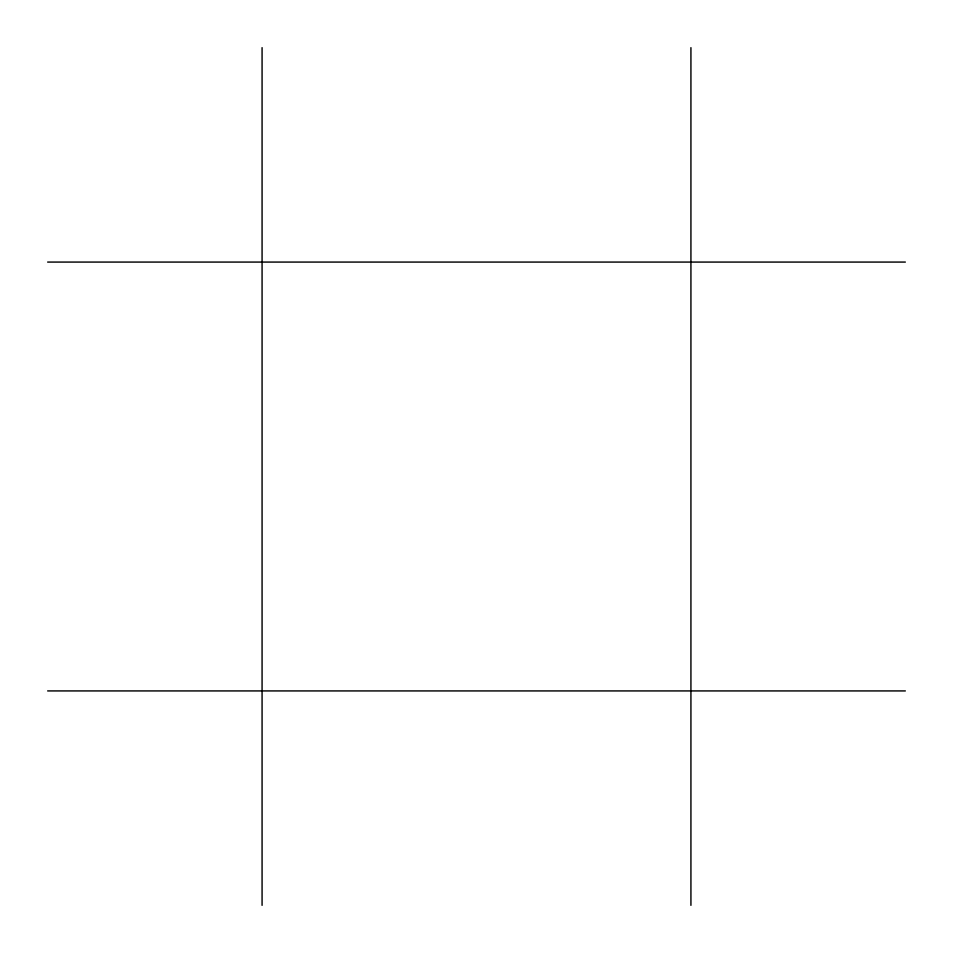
<?xml version="1.0" encoding="UTF-8"?>
<svg xmlns="http://www.w3.org/2000/svg" width="953" height="953" viewBox="0 0 953 953"><rect width="100%" height="100%" fill="white"/><g stroke="black" fill="none" stroke-linecap="round" stroke-linejoin="round"><path stroke-width="1.43" d="M47.65 262.075L905.35 262.075M47.65 690.925L905.35 690.925M690.925 47.65L690.925 905.35M262.075 47.65L262.075 905.35"/></g></svg>
